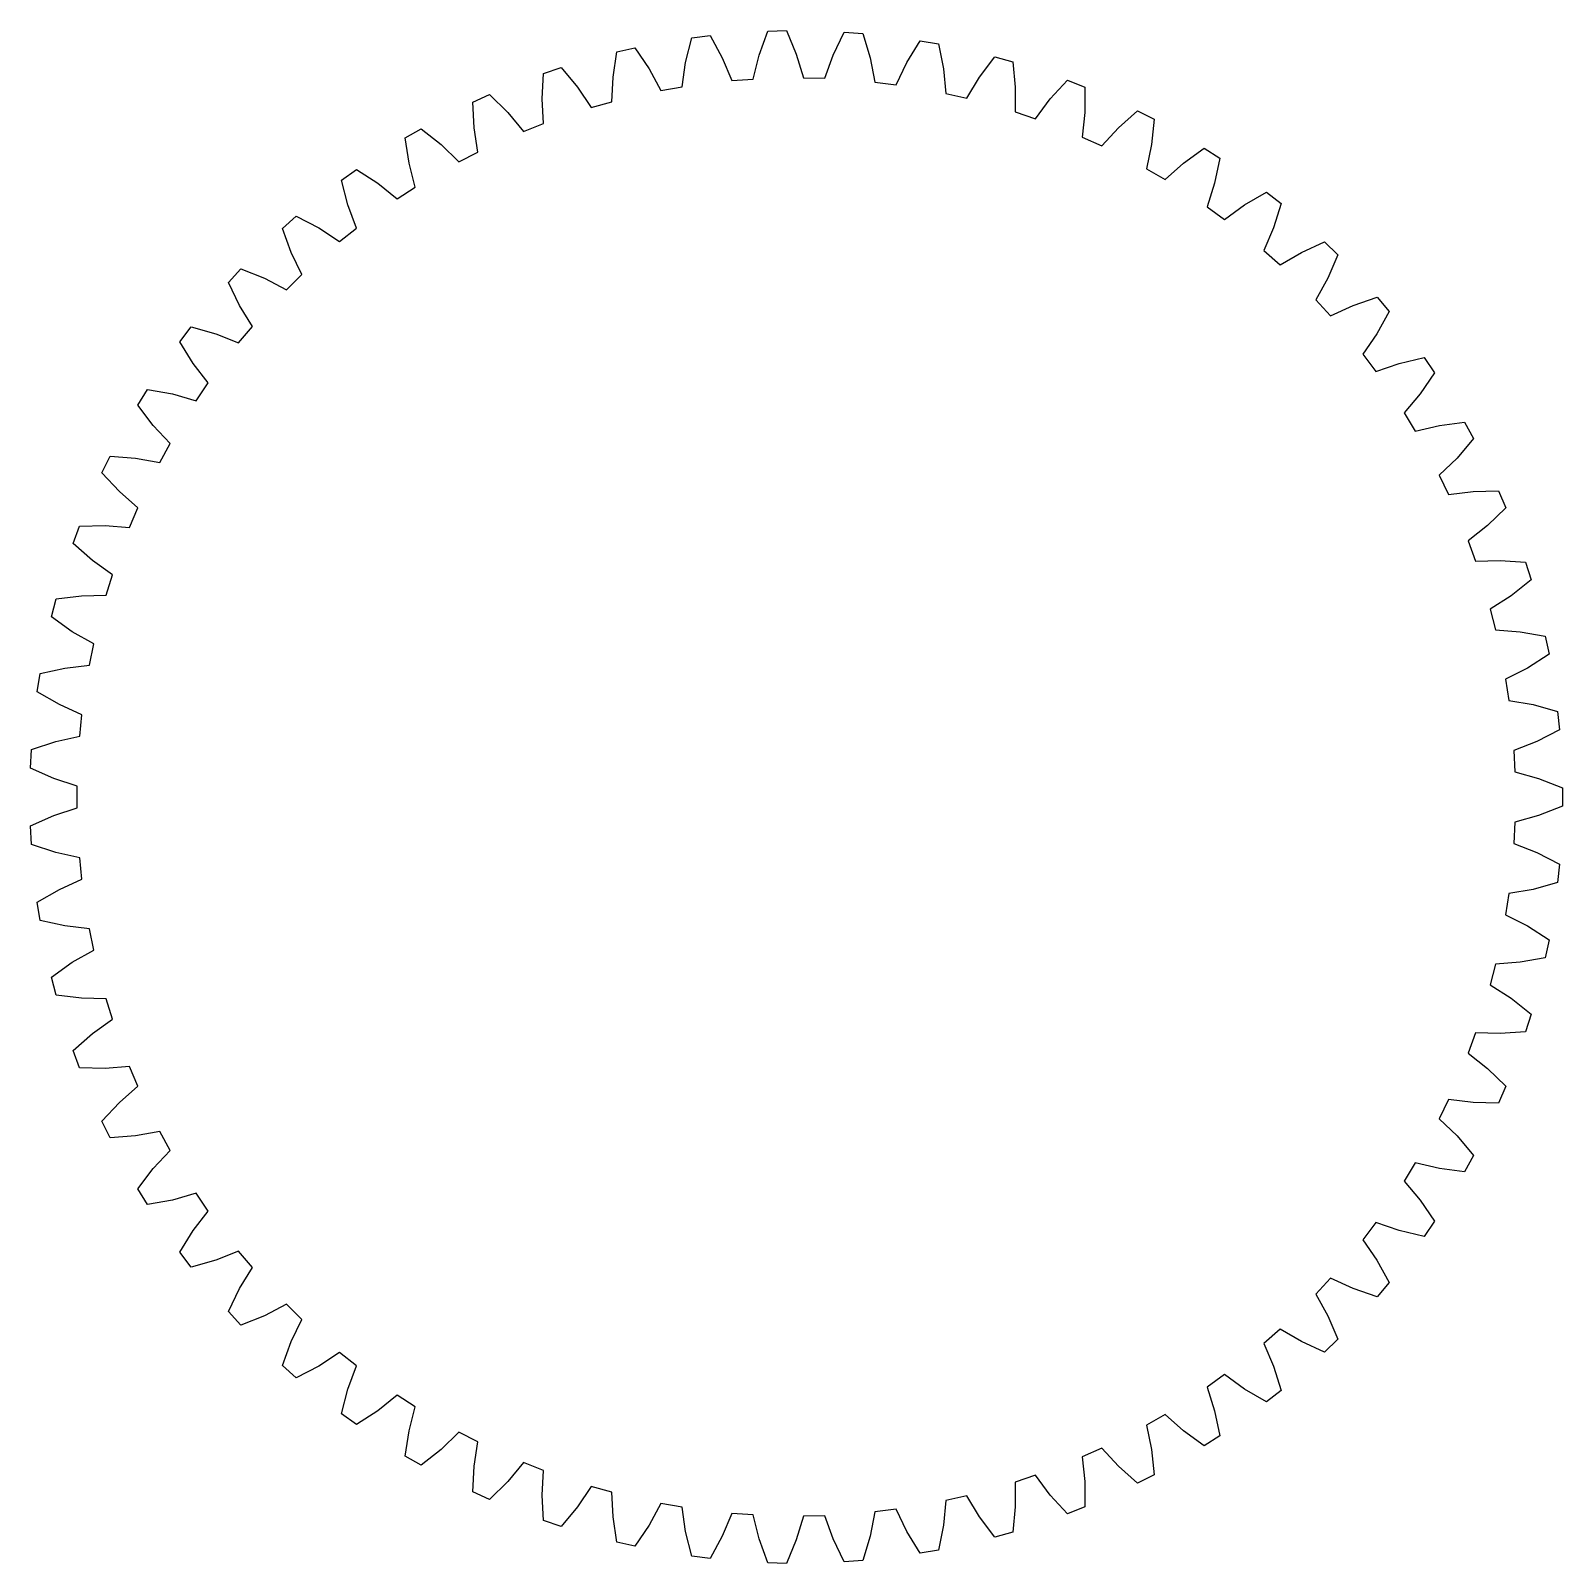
# Model space of a CAD drawing. Extents: x -15 to 15, y -15 to 15.
import ezdxf

# ---------------------------------------------------------------- set-up
doc = ezdxf.new("R2010")
doc.units = 0
doc.layers.add('Layer_1', color=7, linetype='CONTINUOUS')

msp = doc.modelspace()

# ---------------------------------------------------------------- linework, layer by layer
at = {"layer": 'Layer_1', "color": 7}
for p, q in [((-0.561191, 15.007093), (-0.197132, 15.016171)), ((-0.197132, 15.016171), (-0.004795, 14.555328)), ((-2.174154, 14.392758), (-2.052649, 14.877118)), ((-2.052649, 14.877118), (-1.691302, 14.922402)), ((-1.691302, 14.922402), (-1.454036, 14.482999)), ((-0.730318, 14.537236), (-0.561191, 15.007093)), ((0.720729, 14.537236), (0.935798, 14.987917)), ((0.935798, 14.987917), (1.298953, 14.960702)), ((1.298953, 14.960702), (1.444447, 14.482999)), ((2.164565, 14.392758), (2.423438, 14.819786)), ((2.423438, 14.819786), (2.782078, 14.756547)), ((2.782078, 14.756547), (2.879286, 14.266733)), ((-3.59643, 14.105237), (-3.523757, 14.59929)), ((-3.523757, 14.59929), (-3.168714, 14.680326)), ((-3.168714, 14.680326), (-2.888876, 14.266733)), ((-1.454036, 14.482999), (-1.268074, 14.036522)), ((-0.847661, 14.068027), (-0.730318, 14.537236)), ((-0.004795, 14.555328), (0.135788, 14.092553)), ((0.557253, 14.082043), (0.720729, 14.537236)), ((1.444447, 14.482999), (1.538257, 14.008526)), ((3.586841, 14.105237), (3.886945, 14.504368)), ((3.886945, 14.504368), (4.237506, 14.405737)), ((-4.983008, 13.677535), (-4.959888, 14.176367)), ((-4.959888, 14.176367), (-4.614681, 14.292352)), ((-4.614681, 14.292352), (-4.295053, 13.908677)), ((-2.888876, 14.266733), (-2.659382, 13.840989)), ((-2.244194, 13.914197), (-2.174154, 14.392758)), ((1.956578, 13.956103), (2.164565, 14.392758)), ((2.879286, 14.266733), (2.925387, 13.785277)), ((4.237506, 14.405737), (4.285464, 13.908677)), ((-4.295053, 13.908677), (-4.024308, 13.5079)), ((-3.618474, 13.622082), (-3.59643, 14.105237)), ((-2.659382, 13.840989), (-2.244194, 13.914197)), ((-1.268074, 14.036522), (-0.847661, 14.068027)), ((0.135788, 14.092553), (0.557253, 14.082043)), ((1.538257, 14.008526), (1.956578, 13.956103)), ((3.33641, 13.691464), (3.586841, 14.105237)), ((4.285464, 13.908677), (4.283388, 13.425023)), ((4.973411, 13.677535), (5.311766, 14.044803)), ((5.311766, 14.044803), (5.650766, 13.911756)), ((5.650766, 13.911756), (5.648991, 13.412388)), ((-6.346775, 13.612553), (-6.01483, 13.762334)), ((-6.320113, 13.113898), (-6.346775, 13.612553)), ((-6.01483, 13.762334), (-5.658591, 13.412388)), ((-4.956838, 13.194587), (-4.983008, 13.677535)), ((-4.024308, 13.5079), (-3.618474, 13.622082)), ((2.925387, 13.785277), (3.33641, 13.691464)), ((4.683027, 13.290752), (4.973411, 13.677535)), ((-5.658591, 13.412388), (-5.349288, 13.040561)), ((4.283388, 13.425023), (4.683027, 13.290752)), ((5.648991, 13.412388), (5.598777, 12.931344)), ((6.310513, 13.113898), (6.683754, 13.445652)), ((6.683754, 13.445652), (7.007822, 13.27951)), ((7.007822, 13.27951), (6.956338, 12.782805)), ((-7.670633, 12.913452), (-7.355251, 13.095538)), ((-7.355251, 13.095538), (-6.965939, 12.782805)), ((-6.245984, 12.635954), (-6.320113, 13.113898)), ((-5.349288, 13.040561), (-4.956838, 13.194587)), ((5.598777, 12.931344), (5.983061, 12.757948)), ((5.983061, 12.757948), (6.310513, 13.113898)), ((-7.594453, 12.419929), (-7.670633, 12.913452)), ((-6.965939, 12.782805), (-6.621148, 12.443619)), ((-6.621148, 12.443619), (-6.245984, 12.635954)), ((6.956338, 12.782805), (6.858478, 12.309149)), ((7.584853, 12.419929), (7.989272, 12.712871)), ((7.989272, 12.712871), (8.295188, 12.51529)), ((-7.473107, 11.951743), (-7.594453, 12.419929)), ((7.223588, 12.098354), (7.584853, 12.419929)), ((8.295188, 12.51529), (8.194501, 12.026178)), ((-8.918306, 12.086012), (-8.622618, 12.298596)), ((-8.793365, 11.602526), (-8.918306, 12.086012)), ((-8.622618, 12.298596), (-8.204101, 12.026178)), ((-8.204101, 12.026178), (-7.827254, 11.72301)), ((6.858478, 12.309149), (7.223588, 12.098354)), ((8.194501, 12.026178), (8.049968, 11.564622)), ((-7.827254, 11.72301), (-7.473107, 11.951743)), ((8.783765, 11.602526), (9.21534, 11.853744)), ((9.21534, 11.853744), (9.500062, 11.626687)), ((-8.626002, 11.148748), (-8.793365, 11.602526)), ((8.049968, 11.564622), (8.392276, 11.318517)), ((8.392276, 11.318517), (8.783765, 11.602526)), ((9.500062, 11.626687), (9.351179, 11.150029)), ((-10.07739, 11.138454), (-9.804339, 11.379424)), ((-9.904931, 10.66981), (-10.07739, 11.138454)), ((-9.804339, 11.379424), (-9.360779, 11.150029)), ((-9.360779, 11.150029), (-8.955618, 10.885887)), ((-8.955618, 10.885887), (-8.626002, 11.148748)), ((9.351179, 11.150029), (9.161406, 10.705158)), ((9.895331, 10.66981), (10.349775, 10.876811)), ((10.349775, 10.876811), (10.610476, 10.622532)), ((-9.693219, 10.234952), (-9.904931, 10.66981)), ((9.161406, 10.705158), (9.477507, 10.426194)), ((9.477507, 10.426194), (9.895331, 10.66981)), ((10.610476, 10.622532), (10.414869, 10.163068)), ((-11.136369, 10.080199), (-10.888667, 10.347157)), ((-10.888667, 10.347157), (-10.424469, 10.163068)), ((-9.995024, 9.94058), (-9.693219, 10.234952)), ((-10.918104, 9.631056), (-11.136369, 10.080199)), ((-10.424469, 10.163068), (-9.995024, 9.94058)), ((10.414869, 10.163068), (10.181746, 9.739301)), ((-10.664147, 9.219435), (-10.918104, 9.631056)), ((10.181746, 9.739301), (10.468503, 9.430252)), ((10.468503, 9.430252), (10.908504, 9.631056)), ((10.908504, 9.631056), (11.381302, 9.791779)), ((11.381302, 9.791779), (11.615387, 9.512804)), ((11.615387, 9.512804), (11.375007, 9.0751)), ((-12.084716, 8.921762), (-11.864829, 9.212055)), ((-11.864829, 9.212055), (-11.384607, 9.0751)), ((-11.384607, 9.0751), (-10.935142, 8.896476)), ((-10.935142, 8.896476), (-10.664147, 9.219435)), ((11.375007, 9.0751), (11.100847, 8.676652)), ((-11.822817, 8.496583), (-12.084716, 8.921762)), ((-11.529136, 8.112294), (-11.822817, 8.496583)), ((11.100847, 8.676652), (11.355407, 8.340585)), ((11.355407, 8.340585), (11.813216, 8.496583)), ((11.813216, 8.496583), (12.299668, 8.60943)), ((12.299668, 8.60943), (12.504815, 8.308537)), ((-11.766629, 7.763958), (-11.529136, 8.112294)), ((12.504815, 8.308537), (12.222046, 7.89694)), ((-12.913011, 7.674655), (-12.723118, 7.9854)), ((-12.723118, 7.9854), (-12.231646, 7.89694)), ((-12.231646, 7.89694), (-11.766629, 7.763958)), ((12.222046, 7.89694), (11.909575, 7.527768)), ((-12.610077, 7.277665), (-12.913011, 7.674655)), ((11.909575, 7.527768), (12.12941, 7.168027)), ((-12.279593, 6.924528), (-12.610077, 7.277665)), ((12.12941, 7.168027), (12.600477, 7.277665)), ((12.600477, 7.277665), (13.095745, 7.341519)), ((13.095745, 7.341519), (13.269914, 7.021692)), ((-12.481222, 6.554275), (-12.279593, 6.924528)), ((13.269914, 7.021692), (12.947569, 6.640298)), ((-13.613013, 6.351275), (-13.455005, 6.679382)), ((-13.455005, 6.679382), (-12.95717, 6.640298)), ((-12.95717, 6.640298), (-12.481222, 6.554275)), ((12.947569, 6.640298), (12.599895, 6.304073)), ((-13.272061, 5.986421), (-13.613013, 6.351275)), ((12.599895, 6.304073), (12.782818, 5.92423)), ((-12.908059, 5.667944), (-13.272061, 5.986421)), ((12.782818, 5.92423), (13.26246, 5.986421)), ((13.26246, 5.986421), (13.761626, 6.000643)), ((13.761626, 6.000643), (13.903083, 5.665065)), ((-13.071819, 5.279456), (-12.908059, 5.667944)), ((13.903083, 5.665065), (13.544366, 5.317661)), ((-14.177776, 4.964773), (-14.05322, 5.306985)), ((-14.05322, 5.306985), (-13.553967, 5.317661)), ((-13.553967, 5.317661), (-13.071819, 5.279456)), ((13.544366, 5.317661), (13.164941, 5.017724)), ((-13.802185, 4.635679), (-14.177776, 4.964773)), ((13.164941, 5.017724), (13.309135, 4.621556)), ((-13.408285, 4.355027), (-13.802185, 4.635679)), ((13.309135, 4.621556), (13.792585, 4.635679)), ((13.792585, 4.635679), (14.290688, 4.600129)), ((14.290688, 4.600129), (14.398029, 4.252136)), ((-13.532551, 3.952165), (-13.408285, 4.355027)), ((14.398029, 4.252136), (14.006504, 3.942174)), ((-14.511815, 3.881841), (-14.016105, 3.942174)), ((-14.016105, 3.942174), (-13.532551, 3.952165)), ((14.006504, 3.942174), (13.5991, 3.681507)), ((-14.601676, 3.528928), (-14.511815, 3.881841)), ((13.5991, 3.681507), (13.703134, 3.27295)), ((-14.195187, 3.238867), (-14.601676, 3.528928)), ((-13.775299, 2.998831), (-14.195187, 3.238867)), ((13.703134, 3.27295), (14.185587, 3.238867)), ((14.185587, 3.238867), (14.677676, 3.153901)), ((14.677676, 3.153901), (14.749836, 2.796948)), ((-13.858837, 2.585596), (-13.775299, 2.998831)), ((14.749836, 2.796948), (14.329393, 2.527508)), ((-14.880509, 2.058012), (-14.826231, 2.418119)), ((-14.826231, 2.418119), (-14.338993, 2.527508)), ((-14.338993, 2.527508), (-13.858837, 2.585596)), ((14.329393, 2.527508), (13.89806, 2.308699)), ((13.89806, 2.308699), (13.960895, 1.891815)), ((-14.447161, 1.809867), (-14.880509, 2.058012)), ((-14.005458, 1.612829), (-14.447161, 1.809867)), ((13.960895, 1.891815), (14.437561, 1.809867)), ((14.437561, 1.809867), (14.918741, 1.676325)), ((-14.047435, 1.193331), (-14.005458, 1.612829)), ((14.918741, 1.676325), (14.955001, 1.31396)), ((14.955001, 1.31396), (14.509822, 1.087722)), ((-15.0115, 0.566644), (-14.993348, 0.930364)), ((-14.993348, 0.930364), (-14.519422, 1.087722)), ((-14.519422, 1.087722), (-14.047435, 1.193331)), ((14.509822, 1.087722), (14.058846, 0.912949)), ((14.058846, 0.912949), (14.079871, 0.491878)), ((-14.555597, 0.362876), (-15.0115, 0.566644)), ((-14.096472, 0.2108), (-14.555597, 0.362876)), ((14.079871, 0.491878), (14.546008, 0.362876)), ((14.546008, 0.362876), (15.0115, 0.182089)), ((-14.096472, -0.210795), (-14.096472, 0.2108)), ((15.0115, 0.182089), (15.0115, -0.182085)), ((-14.555597, -0.362871), (-14.096472, -0.210795)), ((15.0115, -0.182085), (14.546008, -0.362871)), ((-15.0115, -0.566639), (-14.555597, -0.362871)), ((-14.993348, -0.930359), (-15.0115, -0.566639)), ((14.079871, -0.491874), (14.058857, -0.912945)), ((14.546008, -0.362871), (14.079871, -0.491874)), ((-14.519422, -1.087717), (-14.993348, -0.930359)), ((-14.047435, -1.193327), (-14.519422, -1.087717)), ((-14.005458, -1.612824), (-14.047435, -1.193327)), ((14.058857, -0.912945), (14.509833, -1.087717)), ((14.509833, -1.087717), (14.955012, -1.313955)), ((14.955012, -1.313955), (14.918752, -1.676321)), ((-14.447161, -1.809862), (-14.005458, -1.612824)), ((14.918752, -1.676321), (14.437572, -1.809862)), ((-14.880509, -2.058007), (-14.447161, -1.809862)), ((-14.826231, -2.418114), (-14.880509, -2.058007)), ((13.960906, -1.891811), (13.898071, -2.308695)), ((14.437572, -1.809862), (13.960906, -1.891811)), ((13.898071, -2.308695), (14.329404, -2.527503)), ((-14.338993, -2.527503), (-14.826231, -2.418114)), ((-13.858837, -2.585591), (-14.338993, -2.527503)), ((-13.775299, -2.998827), (-13.858837, -2.585591)), ((14.329404, -2.527503), (14.749846, -2.796944)), ((-14.195187, -3.238862), (-13.775299, -2.998827)), ((14.749846, -2.796944), (14.677687, -3.153896)), ((-14.601676, -3.528924), (-14.195187, -3.238862)), ((13.703145, -3.272946), (13.599111, -3.681502)), ((14.185598, -3.238862), (13.703145, -3.272946)), ((14.677687, -3.153896), (14.185598, -3.238862)), ((-14.511815, -3.881836), (-14.601676, -3.528924)), ((-14.016105, -3.94217), (-14.511815, -3.881836)), ((13.599111, -3.681502), (14.006515, -3.94217)), ((-13.532551, -3.952161), (-14.016105, -3.94217)), ((-13.408285, -4.355023), (-13.532551, -3.952161)), ((14.006515, -3.94217), (14.39804, -4.252131)), ((-13.802185, -4.635675), (-13.408285, -4.355023)), ((14.39804, -4.252131), (14.290699, -4.600125)), ((-14.177776, -4.964768), (-13.802185, -4.635675)), ((13.309146, -4.621551), (13.164952, -5.017719)), ((13.792596, -4.635675), (13.309146, -4.621551)), ((14.290699, -4.600125), (13.792596, -4.635675)), ((-14.05322, -5.30698), (-14.177776, -4.964768)), ((13.164952, -5.017719), (13.544377, -5.317656)), ((-13.553967, -5.317656), (-14.05322, -5.30698)), ((-13.071819, -5.279452), (-13.553967, -5.317656)), ((-12.908059, -5.667939), (-13.071819, -5.279452)), ((13.544377, -5.317656), (13.903094, -5.66506)), ((-13.272061, -5.986416), (-12.908059, -5.667939)), ((13.903094, -5.66506), (13.761637, -6.000638)), ((-13.613013, -6.35127), (-13.272061, -5.986416)), ((12.782829, -5.924226), (12.599906, -6.304069)), ((13.262471, -5.986416), (12.782829, -5.924226)), ((13.761637, -6.000638), (13.262471, -5.986416)), ((12.599906, -6.304069), (12.94758, -6.640294)), ((-13.455005, -6.679378), (-13.613013, -6.35127)), ((-12.481222, -6.55427), (-12.95717, -6.640294)), ((-12.279593, -6.924524), (-12.481222, -6.55427)), ((-12.95717, -6.640294), (-13.455005, -6.679378)), ((12.94758, -6.640294), (13.269925, -7.021688)), ((-12.610077, -7.27766), (-12.279593, -6.924524)), ((12.129421, -7.168023), (11.909586, -7.527764)), ((12.600488, -7.27766), (12.129421, -7.168023)), ((13.269925, -7.021688), (13.095756, -7.341514)), ((-12.913011, -7.67465), (-12.610077, -7.27766)), ((13.095756, -7.341514), (12.600488, -7.27766)), ((-12.723118, -7.985395), (-12.913011, -7.67465)), ((-11.766629, -7.763954), (-12.231646, -7.896936)), ((-11.529136, -8.112289), (-11.766629, -7.763954)), ((11.909586, -7.527764), (12.222057, -7.896936)), ((-12.231646, -7.896936), (-12.723118, -7.985395)), ((12.222057, -7.896936), (12.504826, -8.308532)), ((-11.822817, -8.496578), (-11.529136, -8.112289)), ((11.355418, -8.34058), (11.100858, -8.676647)), ((11.813227, -8.496578), (11.355418, -8.34058)), ((12.504826, -8.308532), (12.299679, -8.609425)), ((-12.084716, -8.921757), (-11.822817, -8.496578)), ((11.100858, -8.676647), (11.375018, -9.075095)), ((12.299679, -8.609425), (11.813227, -8.496578)), ((-11.864829, -9.212051), (-12.084716, -8.921757)), ((-10.935142, -8.896471), (-11.384607, -9.075095)), ((-10.664147, -9.219431), (-10.935142, -8.896471)), ((-11.384607, -9.075095), (-11.864829, -9.212051)), ((-10.918104, -9.631052), (-10.664147, -9.219431)), ((11.375018, -9.075095), (11.615397, -9.512799)), ((10.468513, -9.430248), (10.181757, -9.739296)), ((10.908515, -9.631052), (10.468513, -9.430248)), ((11.615397, -9.512799), (11.381313, -9.791775)), ((-11.136369, -10.080195), (-10.918104, -9.631052)), ((10.181757, -9.739296), (10.41488, -10.163063)), ((11.381313, -9.791775), (10.908515, -9.631052)), ((-10.888667, -10.347152), (-11.136369, -10.080195)), ((-10.424469, -10.163063), (-10.888667, -10.347152)), ((-9.995024, -9.940576), (-10.424469, -10.163063)), ((-9.693219, -10.234947), (-9.995024, -9.940576)), ((10.41488, -10.163063), (10.610486, -10.622528)), ((-9.904931, -10.669805), (-9.693219, -10.234947)), ((9.477518, -10.426189), (9.161417, -10.705153)), ((9.895342, -10.669805), (9.477518, -10.426189)), ((-10.07739, -11.138449), (-9.904931, -10.669805)), ((9.161417, -10.705153), (9.35119, -11.150025)), ((10.349786, -10.876807), (9.895342, -10.669805)), ((10.610486, -10.622528), (10.349786, -10.876807)), ((-8.955618, -10.885883), (-9.360779, -11.150025)), ((-8.626002, -11.148744), (-8.955618, -10.885883)), ((-9.804339, -11.379419), (-10.07739, -11.138449)), ((-9.360779, -11.150025), (-9.804339, -11.379419)), ((-8.793365, -11.602521), (-8.626002, -11.148744)), ((8.392287, -11.318513), (8.049979, -11.564617)), ((8.783776, -11.602521), (8.392287, -11.318513)), ((9.35119, -11.150025), (9.500073, -11.626682)), ((-8.918306, -12.086007), (-8.793365, -11.602521)), ((8.049979, -11.564617), (8.194511, -12.026174)), ((9.215351, -11.853739), (8.783776, -11.602521)), ((9.500073, -11.626682), (9.215351, -11.853739)), ((-7.827254, -11.723005), (-8.204101, -12.026174)), ((-7.473107, -11.951739), (-7.827254, -11.723005)), ((-7.594453, -12.419924), (-7.473107, -11.951739)), ((-8.622618, -12.298591), (-8.918306, -12.086007)), ((-8.204101, -12.026174), (-8.622618, -12.298591)), ((7.223599, -12.098349), (6.858489, -12.309145)), ((6.858489, -12.309145), (6.956349, -12.7828)), ((7.584864, -12.419924), (7.223599, -12.098349)), ((8.194511, -12.026174), (8.295199, -12.515285)), ((-7.670633, -12.913447), (-7.594453, -12.419924)), ((-6.621148, -12.443615), (-6.965939, -12.7828)), ((-6.245984, -12.635949), (-6.621148, -12.443615)), ((7.989283, -12.712867), (7.584864, -12.419924)), ((8.295199, -12.515285), (7.989283, -12.712867)), ((-7.355251, -13.095534), (-7.670633, -12.913447)), ((-6.965939, -12.7828), (-7.355251, -13.095534)), ((-6.320113, -13.113893), (-6.245984, -12.635949)), ((5.983071, -12.757943), (5.598788, -12.931339)), ((6.310524, -13.113893), (5.983071, -12.757943)), ((6.956349, -12.7828), (7.007833, -13.279505)), ((-6.346775, -13.612548), (-6.320113, -13.113893)), ((-5.349288, -13.040556), (-5.658591, -13.412383)), ((-4.956838, -13.194582), (-5.349288, -13.040556)), ((-4.983008, -13.67753), (-4.956838, -13.194582)), ((5.598788, -12.931339), (5.649002, -13.412383)), ((6.683765, -13.445647), (6.310524, -13.113893)), ((-5.658591, -13.412383), (-6.01483, -13.76233)), ((-4.024308, -13.507895), (-4.295053, -13.908673)), ((-3.618474, -13.622078), (-4.024308, -13.507895)), ((4.683038, -13.290747), (4.283399, -13.425018)), ((4.283399, -13.425018), (4.285475, -13.908673)), ((4.973422, -13.67753), (4.683038, -13.290747)), ((5.649002, -13.412383), (5.650777, -13.911751)), ((7.007833, -13.279505), (6.683765, -13.445647)), ((-6.01483, -13.76233), (-6.346775, -13.612548)), ((-4.959888, -14.176363), (-4.983008, -13.67753)), ((-3.59643, -14.105233), (-3.618474, -13.622078)), ((2.925398, -13.785272), (2.879297, -14.266729)), ((3.336421, -13.691459), (2.925398, -13.785272)), ((3.586852, -14.105233), (3.336421, -13.691459)), ((5.311777, -14.044798), (4.973422, -13.67753)), ((-4.295053, -13.908673), (-4.614681, -14.292348)), ((-3.523757, -14.599285), (-3.59643, -14.105233)), ((-2.659382, -13.840984), (-2.888876, -14.266729)), ((-2.244194, -13.914193), (-2.659382, -13.840984)), ((-2.174154, -14.392754), (-2.244194, -13.914193)), ((-1.268074, -14.036517), (-1.454036, -14.482994)), ((-0.847661, -14.068022), (-1.268074, -14.036517)), ((-0.730318, -14.537231), (-0.847661, -14.068022)), ((0.135788, -14.092549), (-0.004795, -14.555323)), ((0.557253, -14.082039), (0.135788, -14.092549)), ((0.720729, -14.537231), (0.557253, -14.082039)), ((1.538257, -14.008522), (1.444447, -14.482994)), ((1.956578, -13.956098), (1.538257, -14.008522)), ((2.164565, -14.392754), (1.956578, -13.956098)), ((3.886956, -14.504364), (3.586852, -14.105233)), ((4.285475, -13.908673), (4.237517, -14.405733)), ((5.650777, -13.911751), (5.311777, -14.044798)), ((-4.614681, -14.292348), (-4.959888, -14.176363)), ((-2.888876, -14.266729), (-3.168714, -14.680322)), ((-2.052649, -14.877113), (-2.174154, -14.392754)), ((2.423449, -14.819782), (2.164565, -14.392754)), ((2.879297, -14.266729), (2.782089, -14.756543)), ((4.237517, -14.405733), (3.886956, -14.504364)), ((-3.168714, -14.680322), (-3.523757, -14.599285)), ((-1.454036, -14.482994), (-1.691302, -14.922398)), ((-0.561191, -15.007088), (-0.730318, -14.537231)), ((-0.004795, -14.555323), (-0.197132, -15.016167)), ((0.935798, -14.987912), (0.720729, -14.537231)), ((1.444447, -14.482994), (1.298953, -14.960698)), ((-1.691302, -14.922398), (-2.052649, -14.877113)), ((-0.197132, -15.016167), (-0.561191, -15.007088)), ((1.298953, -14.960698), (0.935798, -14.987912)), ((2.782089, -14.756543), (2.423449, -14.819782))]:
    msp.add_line(p, q, dxfattribs=at)

doc.saveas('drawing.dxf')
